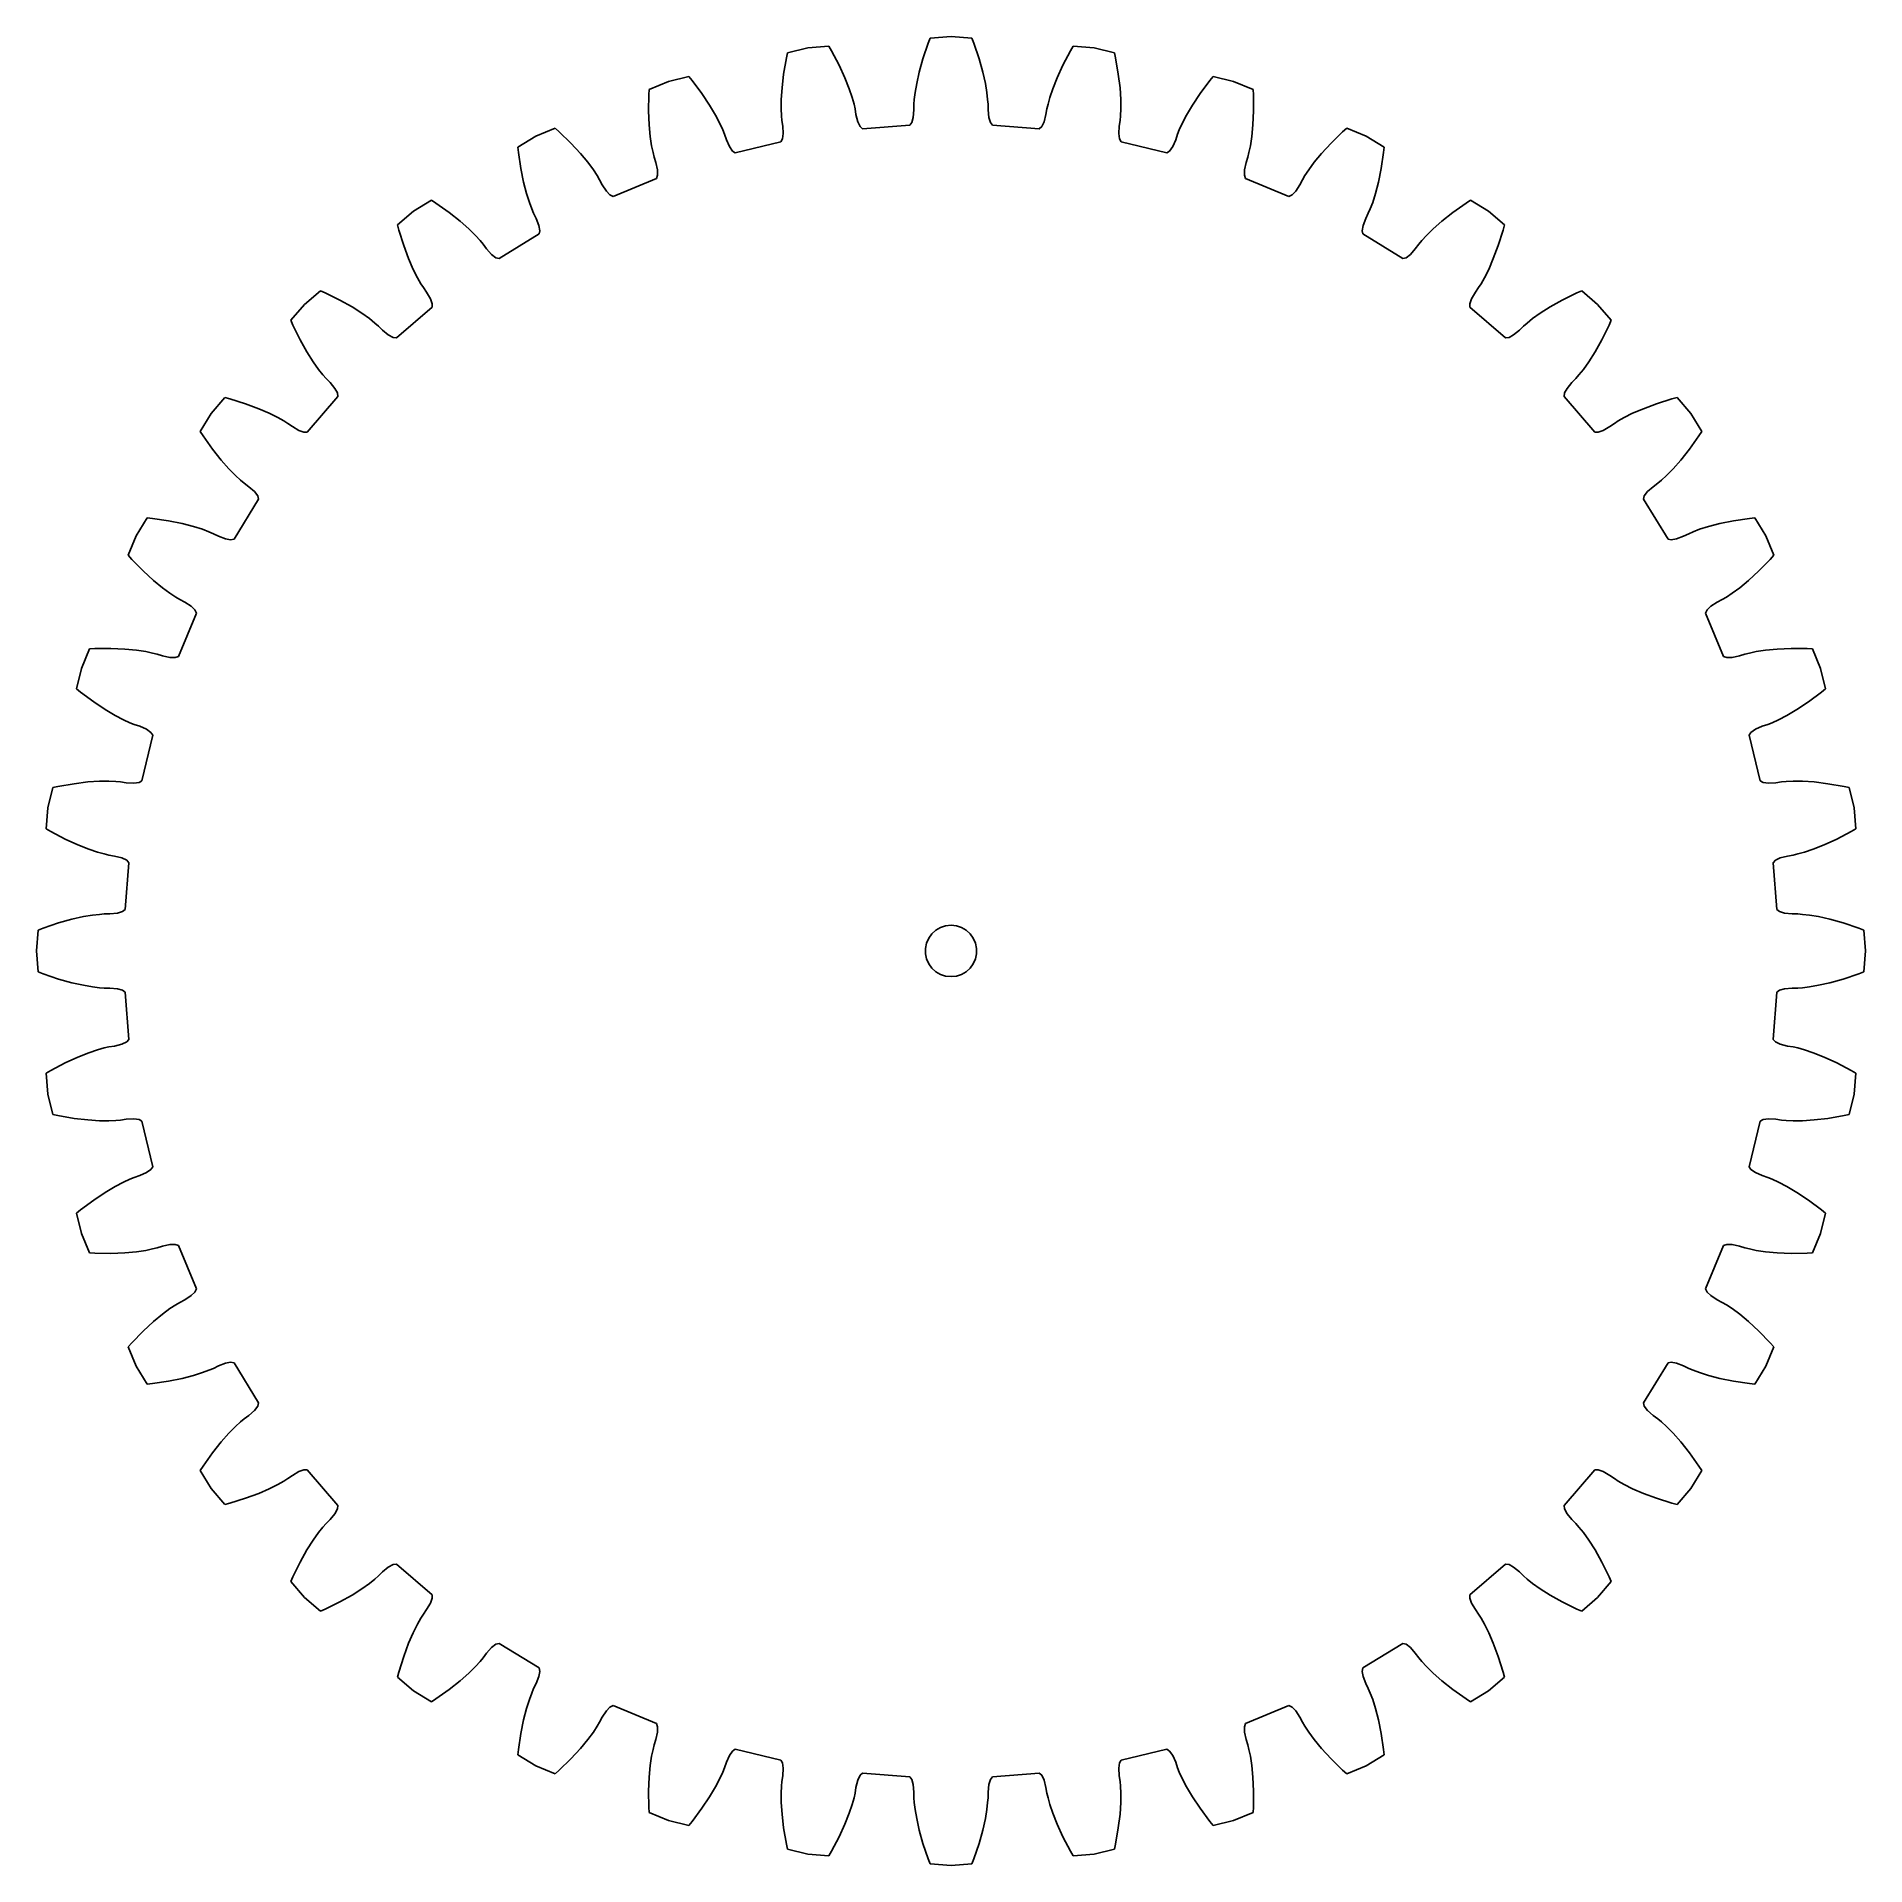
# Model space of a CAD drawing. Extents: x 0 to 107, y 0 to 107.
import ezdxf

# ---------------------------------------------------------------- set-up
doc = ezdxf.new("R2010")
doc.units = 0

msp = doc.modelspace()

# ---------------------------------------------------------------- linework, layer by layer
for p, q in [((53.48, 106.95), (52.25, 106.86)), ((54.7, 106.86), (53.48, 106.95)), ((43.92, 106.01), (43.85, 105.7)), ((45.11, 106.29), (43.92, 106.01)), ((46.34, 106.39), (45.11, 106.29)), ((46.49, 106.12), (46.34, 106.39)), ((46.93, 105.28), (46.49, 106.12)), ((52.14, 106.57), (51.83, 105.66)), ((52.25, 106.86), (52.14, 106.57)), ((54.82, 106.57), (54.7, 106.86)), ((55.12, 105.66), (54.82, 106.57)), ((60.46, 106.12), (60.02, 105.28)), ((60.62, 106.39), (60.46, 106.12)), ((61.84, 106.29), (60.62, 106.39)), ((63.04, 106.01), (61.84, 106.29)), ((63.1, 105.7), (63.04, 106.01)), ((43.85, 105.7), (43.69, 104.76)), ((47.27, 104.54), (46.93, 105.28)), ((51.61, 104.88), (51.47, 104.21)), ((51.83, 105.66), (51.61, 104.88)), ((55.34, 104.88), (55.12, 105.66)), ((55.49, 104.21), (55.34, 104.88)), ((60.02, 105.28), (59.68, 104.54)), ((63.26, 104.76), (63.1, 105.7)), ((35.82, 103.86), (35.8, 103.55)), ((36.95, 104.33), (35.82, 103.86)), ((38.15, 104.62), (36.95, 104.33)), ((38.34, 104.38), (38.15, 104.62)), ((38.91, 103.62), (38.34, 104.38)), ((43.6, 103.95), (43.55, 103.27)), ((43.69, 104.76), (43.6, 103.95)), ((47.52, 103.9), (47.27, 104.54)), ((47.7, 103.39), (47.52, 103.9)), ((51.47, 104.21), (51.38, 103.68)), ((55.58, 103.68), (55.49, 104.21)), ((59.43, 103.9), (59.26, 103.39)), ((59.68, 104.54), (59.43, 103.9)), ((63.36, 103.95), (63.26, 104.76)), ((63.4, 103.27), (63.36, 103.95)), ((68.61, 104.38), (68.04, 103.62)), ((68.81, 104.62), (68.61, 104.38)), ((70, 104.33), (68.81, 104.62)), ((71.14, 103.86), (70, 104.33)), ((71.16, 103.55), (71.14, 103.86)), ((35.8, 103.55), (35.79, 102.6)), ((39.36, 102.94), (38.91, 103.62)), ((39.71, 102.35), (39.36, 102.94)), ((43.55, 103.27), (43.55, 102.73)), ((43.55, 102.73), (43.57, 102.32)), ((47.81, 102.99), (47.7, 103.39)), ((47.87, 102.72), (47.81, 102.99)), ((47.92, 102.4), (47.87, 102.72)), ((51.33, 103.27), (51.31, 103)), ((51.31, 103), (51.31, 102.66)), ((51.38, 103.68), (51.33, 103.27)), ((55.62, 103.27), (55.58, 103.68)), ((55.64, 103), (55.62, 103.27)), ((55.64, 102.66), (55.64, 103)), ((59.09, 102.72), (59.03, 102.4)), ((59.15, 102.99), (59.09, 102.72)), ((59.26, 103.39), (59.15, 102.99)), ((63.39, 102.32), (63.4, 102.73)), ((63.4, 102.73), (63.4, 103.27)), ((67.59, 102.94), (67.24, 102.35)), ((68.04, 103.62), (67.59, 102.94)), ((71.16, 102.6), (71.16, 103.55)), ((35.79, 102.6), (35.82, 101.79)), ((35.82, 101.79), (35.89, 101.11)), ((39.96, 101.87), (39.71, 102.35)), ((40.13, 101.5), (39.96, 101.87)), ((43.57, 102.32), (43.59, 102.05)), ((43.59, 102.05), (43.64, 101.72)), ((43.64, 101.72), (43.67, 101.28)), ((48.03, 101.97), (47.92, 102.4)), ((48.17, 101.69), (48.03, 101.97)), ((48.31, 101.55), (48.17, 101.69)), ((51.06, 101.77), (48.31, 101.55)), ((51.18, 101.92), (51.06, 101.77)), ((51.26, 102.22), (51.18, 101.92)), ((51.31, 102.66), (51.26, 102.22)), ((55.69, 102.22), (55.64, 102.66)), ((55.78, 101.92), (55.69, 102.22)), ((55.9, 101.77), (55.78, 101.92)), ((58.64, 101.55), (55.9, 101.77)), ((58.78, 101.69), (58.64, 101.55)), ((58.92, 101.97), (58.78, 101.69)), ((59.03, 102.4), (58.92, 101.97)), ((63.29, 101.28), (63.31, 101.72)), ((63.31, 101.72), (63.36, 102.05)), ((63.36, 102.05), (63.39, 102.32)), ((66.99, 101.87), (66.82, 101.5)), ((67.24, 102.35), (66.99, 101.87)), ((71.07, 101.11), (71.13, 101.79)), ((71.13, 101.79), (71.16, 102.6)), ((29.2, 101.12), (28.15, 100.48)), ((30.33, 101.59), (29.2, 101.12)), ((30.57, 101.39), (30.33, 101.59)), ((31.25, 100.72), (30.57, 101.39)), ((31.8, 100.12), (31.25, 100.72)), ((35.89, 101.11), (35.97, 100.57)), ((35.97, 100.57), (36.05, 100.17)), ((40.23, 101.24), (40.13, 101.5)), ((40.34, 100.92), (40.23, 101.24)), ((40.52, 100.52), (40.34, 100.92)), ((43.53, 100.79), (40.86, 100.15)), ((43.62, 100.97), (43.53, 100.79)), ((43.67, 101.28), (43.62, 100.97)), ((63.33, 100.97), (63.29, 101.28)), ((63.42, 100.79), (63.33, 100.97)), ((66.1, 100.15), (63.42, 100.79)), ((66.62, 100.92), (66.44, 100.52)), ((66.72, 101.24), (66.62, 100.92)), ((66.82, 101.5), (66.72, 101.24)), ((70.9, 100.17), (70.99, 100.57)), ((70.99, 100.57), (71.07, 101.11)), ((75.71, 100.72), (75.15, 100.12)), ((76.38, 101.39), (75.71, 100.72)), ((76.62, 101.59), (76.38, 101.39)), ((77.75, 101.12), (76.62, 101.59)), ((78.8, 100.48), (77.75, 101.12)), ((28.15, 100.48), (28.18, 100.17)), ((28.18, 100.17), (28.32, 99.23)), ((32.23, 99.6), (31.8, 100.12)), ((32.56, 99.16), (32.23, 99.6)), ((36.05, 100.17), (36.12, 99.9)), ((36.12, 99.9), (36.22, 99.59)), ((36.22, 99.59), (36.31, 99.15)), ((40.69, 100.26), (40.52, 100.52)), ((40.86, 100.15), (40.69, 100.26)), ((66.26, 100.26), (66.1, 100.15)), ((66.44, 100.52), (66.26, 100.26)), ((70.64, 99.15), (70.74, 99.59)), ((70.74, 99.59), (70.84, 99.9)), ((70.84, 99.9), (70.9, 100.17)), ((74.72, 99.6), (74.4, 99.16)), ((75.15, 100.12), (74.72, 99.6)), ((78.63, 99.23), (78.77, 100.17)), ((78.77, 100.17), (78.8, 100.48)), ((28.32, 99.23), (28.48, 98.43)), ((28.48, 98.43), (28.65, 97.77)), ((32.78, 98.82), (32.56, 99.16)), ((32.92, 98.58), (32.78, 98.82)), ((33.08, 98.28), (32.92, 98.58)), ((36.25, 98.66), (33.71, 97.6)), ((36.32, 98.84), (36.25, 98.66)), ((36.31, 99.15), (36.32, 98.84)), ((70.64, 98.84), (70.64, 99.15)), ((70.7, 98.66), (70.64, 98.84)), ((73.24, 97.6), (70.7, 98.66)), ((74.03, 98.58), (73.88, 98.28)), ((74.17, 98.82), (74.03, 98.58)), ((74.4, 99.16), (74.17, 98.82)), ((78.3, 97.77), (78.47, 98.43)), ((78.47, 98.43), (78.63, 99.23)), ((23.09, 97.38), (22.04, 96.74)), ((23.35, 97.21), (23.09, 97.38)), ((28.65, 97.77), (28.82, 97.25)), ((33.32, 97.91), (33.08, 98.28)), ((33.53, 97.69), (33.32, 97.91)), ((33.71, 97.6), (33.53, 97.69)), ((73.42, 97.69), (73.24, 97.6)), ((73.64, 97.91), (73.42, 97.69)), ((73.88, 98.28), (73.64, 97.91)), ((78.14, 97.25), (78.3, 97.77)), ((83.86, 97.38), (83.6, 97.21)), ((84.91, 96.74), (83.86, 97.38)), ((22.04, 96.74), (21.11, 95.94)), ((24.13, 96.66), (23.35, 97.21)), ((24.77, 96.15), (24.13, 96.66)), ((28.82, 97.25), (28.96, 96.87)), ((28.96, 96.87), (29.07, 96.62)), ((29.07, 96.62), (29.22, 96.32)), ((29.22, 96.32), (29.38, 95.91)), ((77.58, 95.91), (77.74, 96.32)), ((77.74, 96.32), (77.88, 96.62)), ((77.88, 96.62), (77.99, 96.87)), ((77.99, 96.87), (78.14, 97.25)), ((82.82, 96.66), (82.18, 96.15)), ((83.6, 97.21), (82.82, 96.66)), ((85.84, 95.94), (84.91, 96.74)), ((21.11, 95.94), (21.19, 95.64)), ((21.19, 95.64), (21.47, 94.73)), ((25.28, 95.7), (24.77, 96.15)), ((25.67, 95.32), (25.28, 95.7)), ((25.94, 95.02), (25.67, 95.32)), ((29.4, 95.41), (27.05, 93.97)), ((29.38, 95.91), (29.43, 95.6)), ((29.43, 95.6), (29.4, 95.41)), ((77.52, 95.6), (77.58, 95.91)), ((77.56, 95.41), (77.52, 95.6)), ((79.9, 93.97), (77.56, 95.41)), ((81.28, 95.32), (81.01, 95.02)), ((81.67, 95.7), (81.28, 95.32)), ((82.18, 96.15), (81.67, 95.7)), ((85.48, 94.73), (85.76, 95.64)), ((85.76, 95.64), (85.84, 95.94)), ((21.47, 94.73), (21.76, 93.97)), ((26.12, 94.81), (25.94, 95.02)), ((26.32, 94.54), (26.12, 94.81)), ((26.61, 94.21), (26.32, 94.54)), ((26.86, 94.02), (26.61, 94.21)), ((80.34, 94.21), (80.09, 94.02)), ((80.63, 94.54), (80.34, 94.21)), ((80.83, 94.81), (80.63, 94.54)), ((81.01, 95.02), (80.83, 94.81)), ((85.19, 93.97), (85.48, 94.73)), ((21.76, 93.97), (22.03, 93.34)), ((22.03, 93.34), (22.27, 92.85)), ((27.05, 93.97), (26.86, 94.02)), ((80.09, 94.02), (79.9, 93.97)), ((84.68, 92.85), (84.92, 93.34)), ((84.92, 93.34), (85.19, 93.97)), ((16.6, 92.09), (15.66, 91.29)), ((16.88, 91.96), (16.6, 92.09)), ((22.27, 92.85), (22.47, 92.5)), ((22.47, 92.5), (22.62, 92.27)), ((22.62, 92.27), (22.81, 92)), ((22.81, 92), (23.03, 91.61)), ((83.92, 91.61), (84.14, 92)), ((84.14, 92), (84.33, 92.27)), ((84.33, 92.27), (84.48, 92.5)), ((84.48, 92.5), (84.68, 92.85)), ((90.36, 92.09), (90.07, 91.96)), ((91.29, 91.29), (90.36, 92.09)), ((15.66, 91.29), (14.86, 90.36)), ((17.74, 91.54), (16.88, 91.96)), ((18.45, 91.14), (17.74, 91.54)), ((19.02, 90.77), (18.45, 91.14)), ((23.13, 91.12), (21.04, 89.34)), ((23.03, 91.61), (23.14, 91.32)), ((23.14, 91.32), (23.13, 91.12)), ((83.81, 91.32), (83.92, 91.61)), ((83.82, 91.12), (83.81, 91.32)), ((85.91, 89.34), (83.82, 91.12)), ((88.51, 91.14), (87.93, 90.77)), ((89.22, 91.54), (88.51, 91.14)), ((90.07, 91.96), (89.22, 91.54)), ((92.09, 90.36), (91.29, 91.29)), ((14.86, 90.36), (14.99, 90.07)), ((14.99, 90.07), (15.41, 89.22)), ((19.46, 90.46), (19.02, 90.77)), ((19.78, 90.2), (19.46, 90.46)), ((19.99, 90.02), (19.78, 90.2)), ((20.23, 89.79), (19.99, 90.02)), ((86.96, 90.02), (86.72, 89.79)), ((87.17, 90.2), (86.96, 90.02)), ((87.49, 90.46), (87.17, 90.2)), ((87.93, 90.77), (87.49, 90.46)), ((91.54, 89.22), (91.96, 90.07)), ((91.96, 90.07), (92.09, 90.36)), ((15.41, 89.22), (15.81, 88.51)), ((20.57, 89.51), (20.23, 89.79)), ((20.85, 89.36), (20.57, 89.51)), ((21.04, 89.34), (20.85, 89.36)), ((86.11, 89.36), (85.91, 89.34)), ((86.38, 89.51), (86.11, 89.36)), ((86.72, 89.79), (86.38, 89.51)), ((91.14, 88.51), (91.54, 89.22)), ((15.81, 88.51), (16.18, 87.93)), ((16.18, 87.93), (16.49, 87.49)), ((90.46, 87.49), (90.77, 87.93)), ((90.77, 87.93), (91.14, 88.51)), ((16.49, 87.49), (16.75, 87.17)), ((16.75, 87.17), (16.93, 86.96)), ((16.93, 86.96), (17.16, 86.72)), ((17.16, 86.72), (17.44, 86.38)), ((89.51, 86.38), (89.79, 86.72)), ((89.79, 86.72), (90.02, 86.96)), ((90.02, 86.96), (90.2, 87.17)), ((90.2, 87.17), (90.46, 87.49)), ((11.01, 85.84), (10.21, 84.91)), ((11.31, 85.76), (11.01, 85.84)), ((12.22, 85.48), (11.31, 85.76)), ((17.62, 85.91), (15.83, 83.82)), ((17.44, 86.38), (17.59, 86.11)), ((17.59, 86.11), (17.62, 85.91)), ((89.34, 85.91), (89.36, 86.11)), ((91.12, 83.82), (89.34, 85.91)), ((89.36, 86.11), (89.51, 86.38)), ((95.64, 85.76), (94.73, 85.48)), ((95.94, 85.84), (95.64, 85.76)), ((96.74, 84.91), (95.94, 85.84)), ((10.21, 84.91), (9.57, 83.86)), ((12.99, 85.19), (12.22, 85.48)), ((13.61, 84.92), (12.99, 85.19)), ((14.1, 84.68), (13.61, 84.92)), ((14.45, 84.48), (14.1, 84.68)), ((92.85, 84.68), (92.5, 84.48)), ((93.34, 84.92), (92.85, 84.68)), ((93.97, 85.19), (93.34, 84.92)), ((94.73, 85.48), (93.97, 85.19)), ((97.38, 83.86), (96.74, 84.91)), ((9.57, 83.86), (9.74, 83.6)), ((9.74, 83.6), (10.29, 82.82)), ((14.69, 84.33), (14.45, 84.48)), ((14.96, 84.14), (14.69, 84.33)), ((15.34, 83.92), (14.96, 84.14)), ((15.63, 83.81), (15.34, 83.92)), ((15.83, 83.82), (15.63, 83.81)), ((91.32, 83.81), (91.12, 83.82)), ((91.61, 83.92), (91.32, 83.81)), ((92, 84.14), (91.61, 83.92)), ((92.27, 84.33), (92, 84.14)), ((92.5, 84.48), (92.27, 84.33)), ((96.66, 82.82), (97.21, 83.6)), ((97.21, 83.6), (97.38, 83.86)), ((10.29, 82.82), (10.8, 82.18)), ((96.15, 82.18), (96.66, 82.82)), ((10.8, 82.18), (11.25, 81.67)), ((11.25, 81.67), (11.63, 81.28)), ((11.63, 81.28), (11.93, 81.01)), ((95.02, 81.01), (95.32, 81.28)), ((95.32, 81.28), (95.7, 81.67)), ((95.7, 81.67), (96.15, 82.18)), ((11.93, 81.01), (12.14, 80.83)), ((12.14, 80.83), (12.41, 80.63)), ((12.41, 80.63), (12.74, 80.34)), ((12.74, 80.34), (12.93, 80.09)), ((94.02, 80.09), (94.21, 80.34)), ((94.21, 80.34), (94.54, 80.63)), ((94.54, 80.63), (94.81, 80.83)), ((94.81, 80.83), (95.02, 81.01)), ((12.98, 79.9), (11.55, 77.56)), ((12.93, 80.09), (12.98, 79.9)), ((93.97, 79.9), (94.02, 80.09)), ((95.41, 77.56), (93.97, 79.9)), ((6.47, 78.8), (5.83, 77.75)), ((6.78, 78.77), (6.47, 78.8)), ((7.72, 78.63), (6.78, 78.77)), ((8.52, 78.47), (7.72, 78.63)), ((9.18, 78.3), (8.52, 78.47)), ((9.7, 78.14), (9.18, 78.3)), ((10.08, 77.99), (9.7, 78.14)), ((97.25, 78.14), (96.87, 77.99)), ((97.77, 78.3), (97.25, 78.14)), ((98.43, 78.47), (97.77, 78.3)), ((99.23, 78.63), (98.43, 78.47)), ((100.17, 78.77), (99.23, 78.63)), ((100.48, 78.8), (100.17, 78.77)), ((101.12, 77.75), (100.48, 78.8)), ((5.83, 77.75), (5.36, 76.62)), ((10.34, 77.88), (10.08, 77.99)), ((10.63, 77.74), (10.34, 77.88)), ((11.05, 77.58), (10.63, 77.74)), ((11.35, 77.52), (11.05, 77.58)), ((11.55, 77.56), (11.35, 77.52)), ((95.6, 77.52), (95.41, 77.56)), ((95.91, 77.58), (95.6, 77.52)), ((96.32, 77.74), (95.91, 77.58)), ((96.62, 77.88), (96.32, 77.74)), ((96.87, 77.99), (96.62, 77.88)), ((101.59, 76.62), (101.12, 77.75)), ((5.36, 76.62), (5.57, 76.38)), ((5.57, 76.38), (6.23, 75.71)), ((100.72, 75.71), (101.39, 76.38)), ((101.39, 76.38), (101.59, 76.62)), ((6.23, 75.71), (6.83, 75.15)), ((6.83, 75.15), (7.36, 74.72)), ((99.6, 74.72), (100.12, 75.15)), ((100.12, 75.15), (100.72, 75.71)), ((7.36, 74.72), (7.79, 74.4)), ((7.79, 74.4), (8.14, 74.17)), ((8.14, 74.17), (8.37, 74.03)), ((8.37, 74.03), (8.67, 73.88)), ((8.67, 73.88), (9.04, 73.64)), ((97.91, 73.64), (98.28, 73.88)), ((98.28, 73.88), (98.58, 74.03)), ((98.58, 74.03), (98.82, 74.17)), ((98.82, 74.17), (99.16, 74.4)), ((99.16, 74.4), (99.6, 74.72)), ((9.35, 73.24), (8.3, 70.7)), ((9.04, 73.64), (9.26, 73.42)), ((9.26, 73.42), (9.35, 73.24)), ((97.6, 73.24), (97.69, 73.42)), ((98.66, 70.7), (97.6, 73.24)), ((97.69, 73.42), (97.91, 73.64)), ((3.09, 71.14), (2.62, 70)), ((3.4, 71.16), (3.09, 71.14)), ((4.35, 71.16), (3.4, 71.16)), ((5.17, 71.13), (4.35, 71.16)), ((5.84, 71.07), (5.17, 71.13)), ((6.38, 70.99), (5.84, 71.07)), ((6.78, 70.9), (6.38, 70.99)), ((7.05, 70.84), (6.78, 70.9)), ((7.37, 70.74), (7.05, 70.84)), ((7.8, 70.64), (7.37, 70.74)), ((8.11, 70.64), (7.8, 70.64)), ((8.3, 70.7), (8.11, 70.64)), ((98.84, 70.64), (98.66, 70.7)), ((99.15, 70.64), (98.84, 70.64)), ((99.59, 70.74), (99.15, 70.64)), ((99.9, 70.84), (99.59, 70.74)), ((100.17, 70.9), (99.9, 70.84)), ((100.57, 70.99), (100.17, 70.9)), ((101.11, 71.07), (100.57, 70.99)), ((101.79, 71.13), (101.11, 71.07)), ((102.6, 71.16), (101.79, 71.13)), ((103.55, 71.16), (102.6, 71.16)), ((103.86, 71.14), (103.55, 71.16)), ((104.33, 70), (103.86, 71.14)), ((2.62, 70), (2.33, 68.81)), ((104.62, 68.81), (104.33, 70)), ((2.33, 68.81), (2.57, 68.61)), ((2.57, 68.61), (3.34, 68.04)), ((103.62, 68.04), (104.38, 68.61)), ((104.38, 68.61), (104.62, 68.81)), ((3.34, 68.04), (4.02, 67.59)), ((4.02, 67.59), (4.6, 67.24)), ((102.35, 67.24), (102.94, 67.59)), ((102.94, 67.59), (103.62, 68.04)), ((4.6, 67.24), (5.08, 66.99)), ((5.08, 66.99), (5.46, 66.82)), ((5.46, 66.82), (5.71, 66.72)), ((5.71, 66.72), (6.03, 66.62)), ((6.03, 66.62), (6.43, 66.44)), ((6.43, 66.44), (6.69, 66.26)), ((100.26, 66.26), (100.52, 66.44)), ((100.52, 66.44), (100.92, 66.62)), ((100.92, 66.62), (101.24, 66.72)), ((101.24, 66.72), (101.5, 66.82)), ((101.5, 66.82), (101.87, 66.99)), ((101.87, 66.99), (102.35, 67.24)), ((6.8, 66.1), (6.16, 63.42)), ((6.69, 66.26), (6.8, 66.1)), ((100.15, 66.1), (100.26, 66.26)), ((100.79, 63.42), (100.15, 66.1)), ((1.25, 63.1), (0.95, 63.04)), ((2.19, 63.26), (1.25, 63.1)), ((3, 63.36), (2.19, 63.26)), ((3.68, 63.4), (3, 63.36)), ((4.22, 63.4), (3.68, 63.4)), ((4.63, 63.39), (4.22, 63.4)), ((4.9, 63.36), (4.63, 63.39)), ((5.23, 63.31), (4.9, 63.36)), ((5.68, 63.29), (5.23, 63.31)), ((5.99, 63.33), (5.68, 63.29)), ((6.16, 63.42), (5.99, 63.33)), ((100.97, 63.33), (100.79, 63.42)), ((101.28, 63.29), (100.97, 63.33)), ((101.72, 63.31), (101.28, 63.29)), ((102.05, 63.36), (101.72, 63.31)), ((102.32, 63.39), (102.05, 63.36)), ((102.73, 63.4), (102.32, 63.39)), ((103.27, 63.4), (102.73, 63.4)), ((103.95, 63.36), (103.27, 63.4)), ((104.76, 63.26), (103.95, 63.36)), ((105.7, 63.1), (104.76, 63.26)), ((106.01, 63.04), (105.7, 63.1)), ((0.95, 63.04), (0.66, 61.84)), ((106.29, 61.84), (106.01, 63.04)), ((0.66, 61.84), (0.56, 60.62)), ((106.39, 60.62), (106.29, 61.84)), ((0.56, 60.62), (0.83, 60.46)), ((0.83, 60.46), (1.67, 60.02)), ((1.67, 60.02), (2.42, 59.68)), ((104.54, 59.68), (105.28, 60.02)), ((105.28, 60.02), (106.12, 60.46)), ((106.12, 60.46), (106.39, 60.62)), ((2.42, 59.68), (3.05, 59.43)), ((3.05, 59.43), (3.57, 59.26)), ((3.57, 59.26), (3.96, 59.15)), ((3.96, 59.15), (4.23, 59.09)), ((4.23, 59.09), (4.56, 59.03)), ((4.56, 59.03), (4.98, 58.92)), ((4.98, 58.92), (5.27, 58.78)), ((101.69, 58.78), (101.97, 58.92)), ((101.97, 58.92), (102.4, 59.03)), ((102.4, 59.03), (102.72, 59.09)), ((102.72, 59.09), (102.99, 59.15)), ((102.99, 59.15), (103.39, 59.26)), ((103.39, 59.26), (103.9, 59.43)), ((103.9, 59.43), (104.54, 59.68)), ((5.4, 58.64), (5.18, 55.9)), ((5.27, 58.78), (5.4, 58.64)), ((101.55, 58.64), (101.69, 58.78)), ((101.77, 55.9), (101.55, 58.64)), ((3.68, 55.62), (3.28, 55.58)), ((3.96, 55.64), (3.68, 55.62)), ((4.29, 55.64), (3.96, 55.64)), ((4.73, 55.69), (4.29, 55.64)), ((5.03, 55.78), (4.73, 55.69)), ((5.18, 55.9), (5.03, 55.78)), ((101.92, 55.78), (101.77, 55.9)), ((102.22, 55.69), (101.92, 55.78)), ((102.66, 55.64), (102.22, 55.69)), ((103, 55.64), (102.66, 55.64)), ((103.27, 55.62), (103, 55.64)), ((103.68, 55.58), (103.27, 55.62)), ((0.1, 54.7), (0, 53.48)), ((0.39, 54.82), (0.1, 54.7)), ((1.29, 55.12), (0.39, 54.82)), ((2.07, 55.34), (1.29, 55.12)), ((2.74, 55.49), (2.07, 55.34)), ((3.28, 55.58), (2.74, 55.49)), ((52.36, 54.48), (52.59, 54.69)), ((52.59, 54.69), (52.87, 54.85)), ((52.87, 54.85), (53.16, 54.94)), ((53.16, 54.94), (53.48, 54.98)), ((53.48, 54.98), (53.79, 54.94)), ((53.79, 54.94), (54.09, 54.85)), ((54.09, 54.85), (54.36, 54.69)), ((54.36, 54.69), (54.59, 54.48)), ((104.21, 55.49), (103.68, 55.58)), ((104.88, 55.34), (104.21, 55.49)), ((105.66, 55.12), (104.88, 55.34)), ((106.57, 54.82), (105.66, 55.12)), ((106.86, 54.7), (106.57, 54.82)), ((106.95, 53.48), (106.86, 54.7)), ((51.98, 53.63), (52.05, 53.94)), ((51.98, 53.32), (51.98, 53.63)), ((52.05, 53.94), (52.18, 54.23)), ((52.18, 54.23), (52.36, 54.48)), ((54.59, 54.48), (54.78, 54.23)), ((54.78, 54.23), (54.9, 53.94)), ((54.9, 53.94), (54.97, 53.63)), ((54.97, 53.63), (54.97, 53.32)), ((0, 53.48), (0.1, 52.25)), ((52.05, 53.01), (51.98, 53.32)), ((52.18, 52.73), (52.05, 53.01)), ((52.36, 52.47), (52.18, 52.73)), ((52.59, 52.26), (52.36, 52.47)), ((54.59, 52.47), (54.36, 52.26)), ((54.78, 52.73), (54.59, 52.47)), ((54.9, 53.01), (54.78, 52.73)), ((54.97, 53.32), (54.9, 53.01)), ((106.86, 52.25), (106.95, 53.48)), ((0.1, 52.25), (0.39, 52.14)), ((0.39, 52.14), (1.29, 51.83)), ((1.29, 51.83), (2.07, 51.61)), ((2.07, 51.61), (2.74, 51.47)), ((2.74, 51.47), (3.28, 51.38)), ((3.28, 51.38), (3.68, 51.33)), ((52.87, 52.11), (52.59, 52.26)), ((53.16, 52.01), (52.87, 52.11)), ((53.48, 51.98), (53.16, 52.01)), ((53.79, 52.01), (53.48, 51.98)), ((54.09, 52.11), (53.79, 52.01)), ((54.36, 52.26), (54.09, 52.11)), ((103.27, 51.33), (103.68, 51.38)), ((103.68, 51.38), (104.21, 51.47)), ((104.21, 51.47), (104.88, 51.61)), ((104.88, 51.61), (105.66, 51.83)), ((105.66, 51.83), (106.57, 52.14)), ((106.57, 52.14), (106.86, 52.25)), ((3.68, 51.33), (3.96, 51.31)), ((3.96, 51.31), (4.29, 51.31)), ((4.29, 51.31), (4.73, 51.26)), ((4.73, 51.26), (5.03, 51.18)), ((5.03, 51.18), (5.18, 51.06)), ((5.18, 51.06), (5.4, 48.31)), ((101.55, 48.31), (101.77, 51.06)), ((101.77, 51.06), (101.92, 51.18)), ((101.92, 51.18), (102.22, 51.26)), ((102.22, 51.26), (102.66, 51.31)), ((102.66, 51.31), (103, 51.31)), ((103, 51.31), (103.27, 51.33)), ((5.27, 48.17), (4.98, 48.03)), ((5.4, 48.31), (5.27, 48.17)), ((101.69, 48.17), (101.55, 48.31)), ((101.97, 48.03), (101.69, 48.17)), ((2.42, 47.27), (1.67, 46.93)), ((3.05, 47.52), (2.42, 47.27)), ((3.57, 47.7), (3.05, 47.52)), ((3.96, 47.81), (3.57, 47.7)), ((4.23, 47.87), (3.96, 47.81)), ((4.56, 47.92), (4.23, 47.87)), ((4.98, 48.03), (4.56, 47.92)), ((102.4, 47.92), (101.97, 48.03)), ((102.72, 47.87), (102.4, 47.92)), ((102.99, 47.81), (102.72, 47.87)), ((103.39, 47.7), (102.99, 47.81)), ((103.9, 47.52), (103.39, 47.7)), ((104.54, 47.27), (103.9, 47.52)), ((105.28, 46.93), (104.54, 47.27)), ((0.83, 46.49), (0.56, 46.34)), ((0.56, 46.34), (0.66, 45.11)), ((1.67, 46.93), (0.83, 46.49)), ((106.12, 46.49), (105.28, 46.93)), ((106.39, 46.34), (106.12, 46.49)), ((106.29, 45.11), (106.39, 46.34)), ((0.66, 45.11), (0.95, 43.92)), ((106.01, 43.92), (106.29, 45.11)), ((0.95, 43.92), (1.25, 43.85)), ((105.7, 43.85), (106.01, 43.92)), ((1.25, 43.85), (2.19, 43.69)), ((2.19, 43.69), (3, 43.6)), ((3, 43.6), (3.68, 43.55)), ((3.68, 43.55), (4.22, 43.55)), ((4.22, 43.55), (4.63, 43.57)), ((4.63, 43.57), (4.9, 43.59)), ((4.9, 43.59), (5.23, 43.64)), ((5.23, 43.64), (5.68, 43.67)), ((5.68, 43.67), (5.99, 43.62)), ((5.99, 43.62), (6.16, 43.53)), ((6.16, 43.53), (6.8, 40.86)), ((100.15, 40.86), (100.79, 43.53)), ((100.79, 43.53), (100.97, 43.62)), ((100.97, 43.62), (101.28, 43.67)), ((101.28, 43.67), (101.72, 43.64)), ((101.72, 43.64), (102.05, 43.59)), ((102.05, 43.59), (102.32, 43.57)), ((102.32, 43.57), (102.73, 43.55)), ((102.73, 43.55), (103.27, 43.55)), ((103.27, 43.55), (103.95, 43.6)), ((103.95, 43.6), (104.76, 43.69)), ((104.76, 43.69), (105.7, 43.85)), ((6.69, 40.69), (6.43, 40.52)), ((6.8, 40.86), (6.69, 40.69)), ((100.26, 40.69), (100.15, 40.86)), ((100.52, 40.52), (100.26, 40.69)), ((4.6, 39.71), (4.02, 39.36)), ((5.08, 39.96), (4.6, 39.71)), ((5.46, 40.13), (5.08, 39.96)), ((5.71, 40.23), (5.46, 40.13)), ((6.03, 40.34), (5.71, 40.23)), ((6.43, 40.52), (6.03, 40.34)), ((100.92, 40.34), (100.52, 40.52)), ((101.24, 40.23), (100.92, 40.34)), ((101.5, 40.13), (101.24, 40.23)), ((101.87, 39.96), (101.5, 40.13)), ((102.35, 39.71), (101.87, 39.96)), ((102.94, 39.36), (102.35, 39.71)), ((3.34, 38.91), (2.57, 38.34)), ((4.02, 39.36), (3.34, 38.91)), ((103.62, 38.91), (102.94, 39.36)), ((104.38, 38.34), (103.62, 38.91)), ((2.57, 38.34), (2.33, 38.15)), ((2.33, 38.15), (2.62, 36.95)), ((104.33, 36.95), (104.62, 38.15)), ((104.62, 38.15), (104.38, 38.34)), ((2.62, 36.95), (3.09, 35.82)), ((103.86, 35.82), (104.33, 36.95)), ((3.09, 35.82), (3.4, 35.8)), ((3.4, 35.8), (4.35, 35.79)), ((4.35, 35.79), (5.17, 35.82)), ((5.17, 35.82), (5.84, 35.89)), ((5.84, 35.89), (6.38, 35.97)), ((6.38, 35.97), (6.78, 36.05)), ((6.78, 36.05), (7.05, 36.12)), ((7.05, 36.12), (7.37, 36.22)), ((7.37, 36.22), (7.8, 36.31)), ((7.8, 36.31), (8.11, 36.32)), ((8.11, 36.32), (8.3, 36.25)), ((8.3, 36.25), (9.35, 33.71)), ((97.6, 33.71), (98.66, 36.25)), ((98.66, 36.25), (98.84, 36.32)), ((98.84, 36.32), (99.15, 36.31)), ((99.15, 36.31), (99.59, 36.22)), ((99.59, 36.22), (99.9, 36.12)), ((99.9, 36.12), (100.17, 36.05)), ((100.17, 36.05), (100.57, 35.97)), ((100.57, 35.97), (101.11, 35.89)), ((101.11, 35.89), (101.79, 35.82)), ((101.79, 35.82), (102.6, 35.79)), ((102.6, 35.79), (103.55, 35.8)), ((103.55, 35.8), (103.86, 35.82)), ((9.04, 33.32), (8.67, 33.08)), ((9.26, 33.53), (9.04, 33.32)), ((9.35, 33.71), (9.26, 33.53)), ((97.69, 33.53), (97.6, 33.71)), ((97.91, 33.32), (97.69, 33.53)), ((98.28, 33.08), (97.91, 33.32)), ((7.36, 32.23), (6.83, 31.8)), ((7.79, 32.56), (7.36, 32.23)), ((8.14, 32.78), (7.79, 32.56)), ((8.37, 32.92), (8.14, 32.78)), ((8.67, 33.08), (8.37, 32.92)), ((98.58, 32.92), (98.28, 33.08)), ((98.82, 32.78), (98.58, 32.92)), ((99.16, 32.56), (98.82, 32.78)), ((99.6, 32.23), (99.16, 32.56)), ((100.12, 31.8), (99.6, 32.23)), ((6.23, 31.25), (5.57, 30.57)), ((6.83, 31.8), (6.23, 31.25)), ((100.72, 31.25), (100.12, 31.8)), ((101.39, 30.57), (100.72, 31.25)), ((5.57, 30.57), (5.36, 30.33)), ((5.36, 30.33), (5.83, 29.2)), ((101.12, 29.2), (101.59, 30.33)), ((101.59, 30.33), (101.39, 30.57)), ((5.83, 29.2), (6.47, 28.15)), ((9.7, 28.82), (10.08, 28.96)), ((10.08, 28.96), (10.34, 29.07)), ((10.34, 29.07), (10.63, 29.22)), ((10.63, 29.22), (11.05, 29.38)), ((11.05, 29.38), (11.35, 29.43)), ((11.35, 29.43), (11.55, 29.4)), ((11.55, 29.4), (12.98, 27.05)), ((93.97, 27.05), (95.41, 29.4)), ((95.41, 29.4), (95.6, 29.43)), ((95.6, 29.43), (95.91, 29.38)), ((95.91, 29.38), (96.32, 29.22)), ((96.32, 29.22), (96.62, 29.07)), ((96.62, 29.07), (96.87, 28.96)), ((96.87, 28.96), (97.25, 28.82)), ((100.48, 28.15), (101.12, 29.2)), ((6.47, 28.15), (6.78, 28.18)), ((6.78, 28.18), (7.72, 28.32)), ((7.72, 28.32), (8.52, 28.48)), ((8.52, 28.48), (9.18, 28.65)), ((9.18, 28.65), (9.7, 28.82)), ((97.25, 28.82), (97.77, 28.65)), ((97.77, 28.65), (98.43, 28.48)), ((98.43, 28.48), (99.23, 28.32)), ((99.23, 28.32), (100.17, 28.18)), ((100.17, 28.18), (100.48, 28.15)), ((12.93, 26.86), (12.74, 26.61)), ((12.98, 27.05), (12.93, 26.86)), ((94.02, 26.86), (93.97, 27.05)), ((94.21, 26.61), (94.02, 26.86)), ((11.93, 25.94), (11.63, 25.67)), ((12.14, 26.12), (11.93, 25.94)), ((12.41, 26.32), (12.14, 26.12)), ((12.74, 26.61), (12.41, 26.32)), ((94.54, 26.32), (94.21, 26.61)), ((94.81, 26.12), (94.54, 26.32)), ((95.02, 25.94), (94.81, 26.12)), ((95.32, 25.67), (95.02, 25.94)), ((10.8, 24.77), (10.29, 24.13)), ((11.25, 25.28), (10.8, 24.77)), ((11.63, 25.67), (11.25, 25.28)), ((95.7, 25.28), (95.32, 25.67)), ((96.15, 24.77), (95.7, 25.28)), ((96.66, 24.13), (96.15, 24.77)), ((10.29, 24.13), (9.74, 23.35)), ((97.21, 23.35), (96.66, 24.13)), ((9.74, 23.35), (9.57, 23.09)), ((9.57, 23.09), (10.21, 22.04)), ((14.1, 22.27), (14.45, 22.47)), ((14.45, 22.47), (14.69, 22.62)), ((14.69, 22.62), (14.96, 22.81)), ((14.96, 22.81), (15.34, 23.03)), ((15.34, 23.03), (15.63, 23.14)), ((15.63, 23.14), (15.83, 23.13)), ((15.83, 23.13), (17.62, 21.04)), ((89.34, 21.04), (91.12, 23.13)), ((91.12, 23.13), (91.32, 23.14)), ((91.32, 23.14), (91.61, 23.03)), ((91.61, 23.03), (92, 22.81)), ((92, 22.81), (92.27, 22.62)), ((92.27, 22.62), (92.5, 22.47)), ((92.5, 22.47), (92.85, 22.27)), ((96.74, 22.04), (97.38, 23.09)), ((97.38, 23.09), (97.21, 23.35)), ((10.21, 22.04), (11.01, 21.11)), ((11.31, 21.19), (12.22, 21.47)), ((12.22, 21.47), (12.99, 21.76)), ((12.99, 21.76), (13.61, 22.03)), ((13.61, 22.03), (14.1, 22.27)), ((92.85, 22.27), (93.34, 22.03)), ((93.34, 22.03), (93.97, 21.76)), ((93.97, 21.76), (94.73, 21.47)), ((94.73, 21.47), (95.64, 21.19)), ((95.94, 21.11), (96.74, 22.04)), ((11.01, 21.11), (11.31, 21.19)), ((17.44, 20.57), (17.16, 20.23)), ((17.59, 20.85), (17.44, 20.57)), ((17.62, 21.04), (17.59, 20.85)), ((89.36, 20.85), (89.34, 21.04)), ((89.51, 20.57), (89.36, 20.85)), ((89.79, 20.23), (89.51, 20.57)), ((95.64, 21.19), (95.94, 21.11)), ((16.49, 19.46), (16.18, 19.02)), ((16.75, 19.78), (16.49, 19.46)), ((16.93, 19.99), (16.75, 19.78)), ((17.16, 20.23), (16.93, 19.99)), ((90.02, 19.99), (89.79, 20.23)), ((90.2, 19.78), (90.02, 19.99)), ((90.46, 19.46), (90.2, 19.78)), ((90.77, 19.02), (90.46, 19.46)), ((15.81, 18.45), (15.41, 17.74)), ((16.18, 19.02), (15.81, 18.45)), ((91.14, 18.45), (90.77, 19.02)), ((91.54, 17.74), (91.14, 18.45)), ((15.41, 17.74), (14.99, 16.88)), ((19.99, 16.93), (20.23, 17.16)), ((20.23, 17.16), (20.57, 17.44)), ((20.57, 17.44), (20.85, 17.59)), ((20.85, 17.59), (21.04, 17.62)), ((21.04, 17.62), (23.13, 15.83)), ((83.82, 15.83), (85.91, 17.62)), ((85.91, 17.62), (86.11, 17.59)), ((86.11, 17.59), (86.38, 17.44)), ((86.38, 17.44), (86.72, 17.16)), ((86.72, 17.16), (86.96, 16.93)), ((91.96, 16.88), (91.54, 17.74)), ((14.99, 16.88), (14.86, 16.6)), ((14.86, 16.6), (15.66, 15.66)), ((18.45, 15.81), (19.02, 16.18)), ((19.02, 16.18), (19.46, 16.49)), ((19.46, 16.49), (19.78, 16.75)), ((19.78, 16.75), (19.99, 16.93)), ((86.96, 16.93), (87.17, 16.75)), ((87.17, 16.75), (87.49, 16.49)), ((87.49, 16.49), (87.93, 16.18)), ((87.93, 16.18), (88.51, 15.81)), ((91.29, 15.66), (92.09, 16.6)), ((92.09, 16.6), (91.96, 16.88)), ((15.66, 15.66), (16.6, 14.86)), ((16.6, 14.86), (16.88, 14.99)), ((16.88, 14.99), (17.74, 15.41)), ((17.74, 15.41), (18.45, 15.81)), ((23.03, 15.34), (22.81, 14.96)), ((23.14, 15.63), (23.03, 15.34)), ((23.13, 15.83), (23.14, 15.63)), ((83.81, 15.63), (83.82, 15.83)), ((83.92, 15.34), (83.81, 15.63)), ((84.14, 14.96), (83.92, 15.34)), ((88.51, 15.81), (89.22, 15.41)), ((89.22, 15.41), (90.07, 14.99)), ((90.07, 14.99), (90.36, 14.86)), ((90.36, 14.86), (91.29, 15.66)), ((22.27, 14.1), (22.03, 13.61)), ((22.47, 14.45), (22.27, 14.1)), ((22.62, 14.69), (22.47, 14.45)), ((22.81, 14.96), (22.62, 14.69)), ((84.33, 14.69), (84.14, 14.96)), ((84.48, 14.45), (84.33, 14.69)), ((84.68, 14.1), (84.48, 14.45)), ((84.92, 13.61), (84.68, 14.1)), ((21.76, 12.99), (21.47, 12.22)), ((22.03, 13.61), (21.76, 12.99)), ((26.61, 12.74), (26.86, 12.93)), ((26.86, 12.93), (27.05, 12.98)), ((27.05, 12.98), (29.4, 11.55)), ((77.56, 11.55), (79.9, 12.98)), ((79.9, 12.98), (80.09, 12.93)), ((80.09, 12.93), (80.34, 12.74)), ((85.19, 12.99), (84.92, 13.61)), ((85.48, 12.22), (85.19, 12.99)), ((21.47, 12.22), (21.19, 11.31)), ((25.67, 11.63), (25.94, 11.93)), ((25.94, 11.93), (26.12, 12.14)), ((26.12, 12.14), (26.32, 12.41)), ((26.32, 12.41), (26.61, 12.74)), ((80.34, 12.74), (80.63, 12.41)), ((80.63, 12.41), (80.83, 12.14)), ((80.83, 12.14), (81.01, 11.93)), ((81.01, 11.93), (81.28, 11.63)), ((85.76, 11.31), (85.48, 12.22)), ((21.19, 11.31), (21.11, 11.01)), ((21.11, 11.01), (22.04, 10.21)), ((24.13, 10.29), (24.77, 10.8)), ((24.77, 10.8), (25.28, 11.25)), ((25.28, 11.25), (25.67, 11.63)), ((29.38, 11.05), (29.22, 10.63)), ((29.43, 11.35), (29.38, 11.05)), ((29.4, 11.55), (29.43, 11.35)), ((77.52, 11.35), (77.56, 11.55)), ((77.58, 11.05), (77.52, 11.35)), ((77.74, 10.63), (77.58, 11.05)), ((81.28, 11.63), (81.67, 11.25)), ((81.67, 11.25), (82.18, 10.8)), ((82.18, 10.8), (82.82, 10.29)), ((84.91, 10.21), (85.84, 11.01)), ((85.84, 11.01), (85.76, 11.31)), ((22.04, 10.21), (23.09, 9.57)), ((23.09, 9.57), (23.35, 9.74)), ((23.35, 9.74), (24.13, 10.29)), ((28.82, 9.7), (28.65, 9.18)), ((28.96, 10.08), (28.82, 9.7)), ((29.07, 10.34), (28.96, 10.08)), ((29.22, 10.63), (29.07, 10.34)), ((77.88, 10.34), (77.74, 10.63)), ((77.99, 10.08), (77.88, 10.34)), ((78.14, 9.7), (77.99, 10.08)), ((78.3, 9.18), (78.14, 9.7)), ((82.82, 10.29), (83.6, 9.74)), ((83.6, 9.74), (83.86, 9.57)), ((83.86, 9.57), (84.91, 10.21)), ((28.65, 9.18), (28.48, 8.52)), ((32.92, 8.37), (33.08, 8.67)), ((33.08, 8.67), (33.32, 9.04)), ((33.32, 9.04), (33.53, 9.26)), ((33.53, 9.26), (33.71, 9.35)), ((33.71, 9.35), (36.25, 8.3)), ((70.7, 8.3), (73.24, 9.35)), ((73.24, 9.35), (73.42, 9.26)), ((73.42, 9.26), (73.64, 9.04)), ((73.64, 9.04), (73.88, 8.67)), ((73.88, 8.67), (74.03, 8.37)), ((78.47, 8.52), (78.3, 9.18)), ((28.32, 7.72), (28.18, 6.78)), ((28.48, 8.52), (28.32, 7.72)), ((32.23, 7.36), (32.56, 7.79)), ((32.56, 7.79), (32.78, 8.14)), ((32.78, 8.14), (32.92, 8.37)), ((36.31, 7.8), (36.22, 7.37)), ((36.25, 8.3), (36.32, 8.11)), ((36.32, 8.11), (36.31, 7.8)), ((70.64, 8.11), (70.7, 8.3)), ((70.64, 7.8), (70.64, 8.11)), ((70.74, 7.37), (70.64, 7.8)), ((74.03, 8.37), (74.17, 8.14)), ((74.17, 8.14), (74.4, 7.79)), ((74.4, 7.79), (74.72, 7.36)), ((78.63, 7.72), (78.47, 8.52)), ((78.77, 6.78), (78.63, 7.72)), ((28.18, 6.78), (28.15, 6.47)), ((28.15, 6.47), (29.2, 5.83)), ((31.25, 6.23), (31.8, 6.83)), ((31.8, 6.83), (32.23, 7.36)), ((36.05, 6.78), (35.97, 6.38)), ((36.12, 7.05), (36.05, 6.78)), ((36.22, 7.37), (36.12, 7.05)), ((40.34, 6.03), (40.52, 6.43)), ((40.52, 6.43), (40.69, 6.69)), ((40.69, 6.69), (40.86, 6.8)), ((40.86, 6.8), (43.53, 6.16)), ((63.42, 6.16), (66.1, 6.8)), ((66.1, 6.8), (66.26, 6.69)), ((66.26, 6.69), (66.44, 6.43)), ((66.44, 6.43), (66.62, 6.03)), ((70.84, 7.05), (70.74, 7.37)), ((70.9, 6.78), (70.84, 7.05)), ((70.99, 6.38), (70.9, 6.78)), ((74.72, 7.36), (75.15, 6.83)), ((75.15, 6.83), (75.71, 6.23)), ((77.75, 5.83), (78.8, 6.47)), ((78.8, 6.47), (78.77, 6.78)), ((29.2, 5.83), (30.33, 5.36)), ((30.33, 5.36), (30.57, 5.57)), ((30.57, 5.57), (31.25, 6.23)), ((35.89, 5.84), (35.82, 5.17)), ((35.97, 6.38), (35.89, 5.84)), ((39.96, 5.08), (40.13, 5.46)), ((40.13, 5.46), (40.23, 5.71)), ((40.23, 5.71), (40.34, 6.03)), ((43.53, 6.16), (43.62, 5.99)), ((43.62, 5.99), (43.67, 5.68)), ((43.67, 5.68), (43.64, 5.23)), ((48.17, 5.27), (48.31, 5.4)), ((48.31, 5.4), (51.06, 5.18)), ((55.9, 5.18), (58.64, 5.4)), ((58.64, 5.4), (58.78, 5.27)), ((63.29, 5.68), (63.33, 5.99)), ((63.31, 5.23), (63.29, 5.68)), ((63.33, 5.99), (63.42, 6.16)), ((66.62, 6.03), (66.72, 5.71)), ((66.72, 5.71), (66.82, 5.46)), ((66.82, 5.46), (66.99, 5.08)), ((71.07, 5.84), (70.99, 6.38)), ((71.13, 5.17), (71.07, 5.84)), ((75.71, 6.23), (76.38, 5.57)), ((76.38, 5.57), (76.62, 5.36)), ((76.62, 5.36), (77.75, 5.83)), ((35.82, 5.17), (35.79, 4.35)), ((35.79, 4.35), (35.8, 3.4)), ((39.36, 4.02), (39.71, 4.6)), ((39.71, 4.6), (39.96, 5.08)), ((43.57, 4.63), (43.55, 4.22)), ((43.59, 4.9), (43.57, 4.63)), ((43.64, 5.23), (43.59, 4.9)), ((47.87, 4.23), (47.92, 4.56)), ((47.92, 4.56), (48.03, 4.98)), ((48.03, 4.98), (48.17, 5.27)), ((51.06, 5.18), (51.18, 5.03)), ((51.18, 5.03), (51.26, 4.73)), ((51.26, 4.73), (51.31, 4.29)), ((51.31, 4.29), (51.31, 3.96)), ((55.64, 4.29), (55.69, 4.73)), ((55.64, 3.96), (55.64, 4.29)), ((55.69, 4.73), (55.78, 5.03)), ((55.78, 5.03), (55.9, 5.18)), ((58.78, 5.27), (58.92, 4.98)), ((58.92, 4.98), (59.03, 4.56)), ((59.03, 4.56), (59.09, 4.23)), ((63.36, 4.9), (63.31, 5.23)), ((63.39, 4.63), (63.36, 4.9)), ((63.4, 4.22), (63.39, 4.63)), ((66.99, 5.08), (67.24, 4.6)), ((67.24, 4.6), (67.59, 4.02)), ((71.16, 4.35), (71.13, 5.17)), ((71.16, 3.4), (71.16, 4.35)), ((35.8, 3.4), (35.82, 3.09)), ((38.34, 2.57), (38.91, 3.34)), ((38.91, 3.34), (39.36, 4.02)), ((43.55, 4.22), (43.55, 3.68)), ((43.55, 3.68), (43.6, 3)), ((47.52, 3.05), (47.7, 3.57)), ((47.7, 3.57), (47.81, 3.96)), ((47.81, 3.96), (47.87, 4.23)), ((51.31, 3.96), (51.33, 3.68)), ((51.33, 3.68), (51.38, 3.28)), ((51.38, 3.28), (51.47, 2.74)), ((55.49, 2.74), (55.58, 3.28)), ((55.58, 3.28), (55.62, 3.68)), ((55.62, 3.68), (55.64, 3.96)), ((59.09, 4.23), (59.15, 3.96)), ((59.15, 3.96), (59.26, 3.57)), ((59.26, 3.57), (59.43, 3.05)), ((63.36, 3), (63.4, 3.68)), ((63.4, 3.68), (63.4, 4.22)), ((67.59, 4.02), (68.04, 3.34)), ((68.04, 3.34), (68.61, 2.57)), ((71.14, 3.09), (71.16, 3.4)), ((35.82, 3.09), (36.95, 2.62)), ((36.95, 2.62), (38.15, 2.33)), ((38.15, 2.33), (38.34, 2.57)), ((43.6, 3), (43.69, 2.19)), ((43.69, 2.19), (43.85, 1.25)), ((46.93, 1.67), (47.27, 2.42)), ((47.27, 2.42), (47.52, 3.05)), ((51.47, 2.74), (51.61, 2.07)), ((55.34, 2.07), (55.49, 2.74)), ((59.43, 3.05), (59.68, 2.42)), ((59.68, 2.42), (60.02, 1.67)), ((63.1, 1.25), (63.26, 2.19)), ((63.26, 2.19), (63.36, 3)), ((68.61, 2.57), (68.81, 2.33)), ((68.81, 2.33), (70, 2.62)), ((70, 2.62), (71.14, 3.09)), ((43.85, 1.25), (43.92, 0.95)), ((46.49, 0.83), (46.93, 1.67)), ((51.61, 2.07), (51.83, 1.29)), ((51.83, 1.29), (52.14, 0.39)), ((54.82, 0.39), (55.12, 1.29)), ((55.12, 1.29), (55.34, 2.07)), ((60.02, 1.67), (60.46, 0.83)), ((63.04, 0.95), (63.1, 1.25)), ((43.92, 0.95), (45.11, 0.66)), ((45.11, 0.66), (46.34, 0.56)), ((46.34, 0.56), (46.49, 0.83)), ((52.14, 0.39), (52.25, 0.1)), ((52.25, 0.1), (53.48, 0)), ((53.48, 0), (54.7, 0.1)), ((54.7, 0.1), (54.82, 0.39)), ((60.46, 0.83), (60.62, 0.56)), ((60.62, 0.56), (61.84, 0.66)), ((61.84, 0.66), (63.04, 0.95))]:
    msp.add_line(p, q)

doc.saveas('drawing.dxf')
